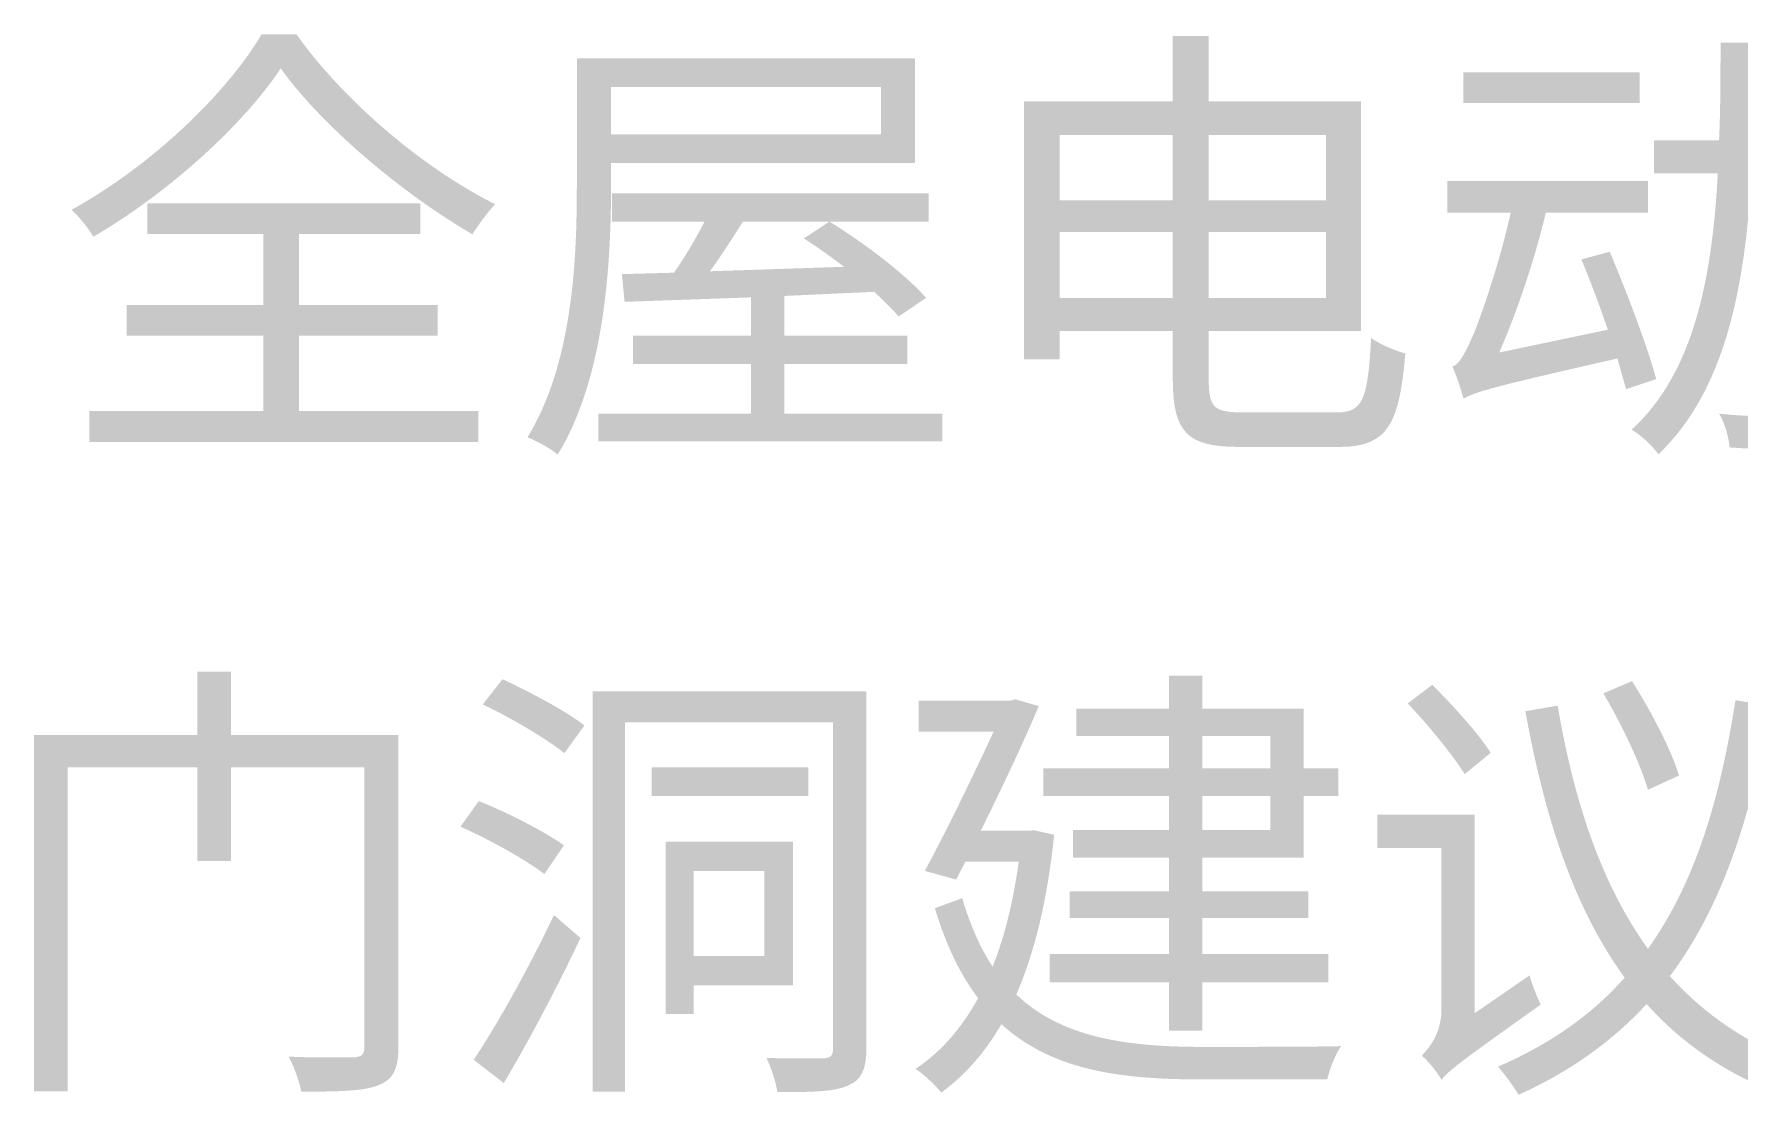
# Model space of a CAD drawing. Header units: millimetres. Extents: x -4600 to 229000, y -4300 to 19460.
# Drawn here: x 99417 to 100488, y 7770 to 8436 of the extents above; entities that cross this region are included whole.
import ezdxf

# ---------------------------------------------------------------- set-up
doc = ezdxf.new("R2010")
doc.units = ezdxf.units.MM
doc.header["$LTSCALE"] = 100
doc.layers.add('A-NOTE', color=7, linetype='Continuous', lineweight=18)

# ---------------------------------------------------------------- blocks, each defined once
blk = doc.blocks.new('A03_SHEET')
at = {"layer": 'A-NOTE'}
h = blk.add_hatch(color=256, dxfattribs=at)
edge = h.paths.add_edge_path()
edge.add_spline(control_points=[(19571.7, 8414.7), (19597.5, 8378.6), (19647.9, 8336.2), (19692.1, 8310.5)], knot_values=[0, 0, 0, 0, 1, 1, 1, 1], degree=3, periodic=0)
edge.add_spline(control_points=[(19692.1, 8310.5), (19696.1, 8316.8), (19701.2, 8323.9), (19706.4, 8329.4)], knot_values=[0, 0, 0, 0, 1, 1, 1, 1], degree=3, periodic=0)
edge.add_spline(control_points=[(19706.4, 8329.4), (19661.7, 8351.7), (19611.6, 8393.8), (19581.5, 8436.2)], knot_values=[0, 0, 0, 0, 1, 1, 1, 1], degree=3, periodic=0)
edge.add_line((19581.5, 8436.2), (19559.7, 8436.2))
edge.add_spline(control_points=[(19559.7, 8436.2), (19537.6, 8398.7), (19489.8, 8353.1), (19440.2, 8325.9)], knot_values=[0, 0, 0, 0, 1, 1, 1, 1], degree=3, periodic=0)
edge.add_spline(control_points=[(19440.2, 8325.9), (19445.1, 8321.6), (19451.1, 8313.9), (19454, 8309)], knot_values=[0, 0, 0, 0, 1, 1, 1, 1], degree=3, periodic=0)
edge.add_spline(control_points=[(19454, 8309), (19502.1, 8337.1), (19548.5, 8379.8), (19571.7, 8414.7)], knot_values=[0, 0, 0, 0, 1, 1, 1, 1], degree=3, periodic=0)
h = blk.add_hatch(color=256, dxfattribs=at)
edge = h.paths.add_edge_path()
edge.add_line((20038.7, 8394.1), (20038.7, 8232))
edge.add_line((20038.7, 8232), (20061.1, 8232))
edge.add_line((20061.1, 8232), (20061.1, 8249.7))
edge.add_line((20061.1, 8249.7), (20132.1, 8249.7))
edge.add_line((20132.1, 8249.7), (20132.1, 8219.4))
edge.add_spline(control_points=[(20132.1, 8219.4), (20132.1, 8185.8), (20141.6, 8177), (20173.7, 8177), (20180.8, 8177), (20229.2, 8177), (20237, 8177), (20267.6, 8177), (20274.5, 8192.1), (20278.2, 8235.7)], knot_values=[0, 0, 0, 0, 1, 1, 1, 2, 2, 2, 3, 3, 3, 3], degree=3, periodic=0)
edge.add_spline(control_points=[(20278.2, 8235.7), (20271.6, 8237.4), (20262.5, 8241.4), (20256.7, 8245.4)], knot_values=[0, 0, 0, 0, 1, 1, 1, 1], degree=3, periodic=0)
edge.add_spline(control_points=[(20256.7, 8245.4), (20254.7, 8208.2), (20251.9, 8198.7), (20235.8, 8198.7), (20225.5, 8198.7), (20183.7, 8198.7), (20175.1, 8198.7), (20157.9, 8198.7), (20154.7, 8202.2), (20154.7, 8218.8)], knot_values=[0, 0, 0, 0, 1, 1, 1, 2, 2, 2, 3, 3, 3, 3], degree=3, periodic=0)
edge.add_line((20154.7, 8218.8), (20154.7, 8249.7))
edge.add_line((20154.7, 8249.7), (20250.4, 8249.7))
edge.add_line((20250.4, 8249.7), (20250.4, 8394.1))
edge.add_line((20250.4, 8394.1), (20154.7, 8394.1))
edge.add_line((20154.7, 8394.1), (20154.7, 8435.1))
edge.add_line((20154.7, 8435.1), (20132.1, 8435.1))
edge.add_line((20132.1, 8435.1), (20132.1, 8394.1))
edge.add_line((20132.1, 8394.1), (20038.7, 8394.1))
h.paths.add_polyline_path([(20154.7, 8311.9), (20228.4, 8311.9), (20228.4, 8270.6), (20154.7, 8270.6), (20154.7, 8311.9)], flags=0)
h.paths.add_polyline_path([(20154.7, 8331.9), (20154.7, 8372.9), (20228.4, 8372.9), (20228.4, 8331.9), (20154.7, 8331.9)], flags=0)
h.paths.add_polyline_path([(20132.1, 8311.9), (20132.1, 8270.6), (20061.1, 8270.6), (20061.1, 8311.9), (20132.1, 8311.9)], flags=0)
h.paths.add_polyline_path([(20132.1, 8331.9), (20061.1, 8331.9), (20061.1, 8372.9), (20132.1, 8372.9), (20132.1, 8331.9)], flags=0)
h = blk.add_hatch(color=256, dxfattribs=at)
edge = h.paths.add_edge_path()
edge.add_spline(control_points=[(20476.2, 8430.8), (20476.2, 8410.4), (20476.2, 8389.8), (20475.3, 8369.5)], knot_values=[0, 0, 0, 0, 1, 1, 1, 1], degree=3, periodic=0)
edge.add_line((20475.3, 8369.5), (20434.4, 8369.5))
edge.add_line((20434.4, 8369.5), (20434.4, 8348.8))
edge.add_line((20434.4, 8348.8), (20474.5, 8348.8))
edge.add_spline(control_points=[(20474.5, 8348.8), (20471, 8283.5), (20459.6, 8223.6), (20420.3, 8187.8)], knot_values=[0, 0, 0, 0, 1, 1, 1, 1], degree=3, periodic=0)
edge.add_spline(control_points=[(20420.3, 8187.8), (20426.1, 8184.7), (20433.5, 8177.5), (20437.2, 8172.4)], knot_values=[0, 0, 0, 0, 1, 1, 1, 1], degree=3, periodic=0)
edge.add_spline(control_points=[(20437.2, 8172.4), (20479.3, 8212.5), (20491.7, 8277.8), (20495.7, 8348.8)], knot_values=[0, 0, 0, 0, 1, 1, 1, 1], degree=3, periodic=0)
edge.add_line((20495.7, 8348.8), (20538.4, 8348.8))
edge.add_spline(control_points=[(20538.4, 8348.8), (20535.2, 8247.1), (20531.5, 8209), (20523.8, 8200.4)], knot_values=[0, 0, 0, 0, 1, 1, 1, 1], degree=3, periodic=0)
edge.add_spline(control_points=[(20523.8, 8200.4), (20520.9, 8197), (20517.7, 8196.1), (20512.6, 8196.1), (20506.6, 8196.1), (20491.4, 8196.1), (20475.3, 8197.9)], knot_values=[0, 0, 0, 0, 1, 1, 1, 2, 2, 2, 2], degree=3, periodic=0)
edge.add_spline(control_points=[(20475.3, 8197.9), (20479.1, 8191.6), (20481.4, 8182.7), (20481.9, 8176.7)], knot_values=[0, 0, 0, 0, 1, 1, 1, 1], degree=3, periodic=0)
edge.add_spline(control_points=[(20481.9, 8176.7), (20497.1, 8175.5), (20512.9, 8175.5), (20521.7, 8176.4), (20530.9, 8177.2), (20536.6, 8179.8), (20542.4, 8187.3)], knot_values=[0, 0, 0, 0, 1, 1, 1, 2, 2, 2, 2], degree=3, periodic=0)
edge.add_spline(control_points=[(20542.4, 8187.3), (20552.4, 8199.9), (20555.8, 8240.6), (20559.8, 8358.6)], knot_values=[0, 0, 0, 0, 1, 1, 1, 1], degree=3, periodic=0)
edge.add_spline(control_points=[(20559.8, 8358.6), (20559.8, 8361.7), (20559.8, 8369.5), (20559.8, 8369.5)], knot_values=[0, 0, 0, 0, 1, 1, 1, 1], degree=3, periodic=0)
edge.add_line((20559.8, 8369.5), (20496.5, 8369.5))
edge.add_spline(control_points=[(20496.5, 8369.5), (20497.1, 8389.8), (20497.4, 8410.4), (20497.4, 8430.8)], knot_values=[0, 0, 0, 0, 1, 1, 1, 1], degree=3, periodic=0)
edge.add_line((20497.4, 8430.8), (20476.2, 8430.8))
h = blk.add_hatch(color=256, dxfattribs=at)
edge = h.paths.add_edge_path()
edge.add_line((19757.7, 8421), (19757.7, 8341.1))
edge.add_spline(control_points=[(19757.7, 8341.1), (19757.7, 8294.4), (19755.1, 8229.4), (19726.7, 8183)], knot_values=[0, 0, 0, 0, 1, 1, 1, 1], degree=3, periodic=0)
edge.add_spline(control_points=[(19726.7, 8183), (19732.2, 8181), (19741.6, 8175.8), (19745.6, 8172.1)], knot_values=[0, 0, 0, 0, 1, 1, 1, 1], degree=3, periodic=0)
edge.add_spline(control_points=[(19745.6, 8172.1), (19775.1, 8219.9), (19779.2, 8291.5), (19779.2, 8341.1)], knot_values=[0, 0, 0, 0, 1, 1, 1, 1], degree=3, periodic=0)
edge.add_line((19779.2, 8341.1), (19779.2, 8355.2))
edge.add_line((19779.2, 8355.2), (19970.2, 8355.2))
edge.add_line((19970.2, 8355.2), (19970.2, 8421))
edge.add_line((19970.2, 8421), (19757.7, 8421))
edge = h.paths.add_edge_path(flags=0)
edge.add_spline(control_points=[(19900.3, 8307.9), (19908.6, 8302.7), (19917.2, 8296.4), (19925.6, 8290.1)], knot_values=[0, 0, 0, 0, 1, 1, 1, 1], degree=3, periodic=0)
edge.add_line((19925.6, 8290.1), (19841.3, 8287.3))
edge.add_spline(control_points=[(19841.3, 8287.3), (19848.2, 8296.7), (19855.4, 8307.9), (19862, 8318.5)], knot_values=[0, 0, 0, 0, 1, 1, 1, 1], degree=3, periodic=0)
edge.add_line((19862, 8318.5), (19978.8, 8318.5))
edge.add_line((19978.8, 8318.5), (19978.8, 8336.2))
edge.add_line((19978.8, 8336.2), (19779.7, 8336.2))
edge.add_line((19779.7, 8336.2), (19779.7, 8318.5))
edge.add_line((19779.7, 8318.5), (19837.9, 8318.5))
edge.add_spline(control_points=[(19837.9, 8318.5), (19832.4, 8307.6), (19825.3, 8295.8), (19818.7, 8286.4)], knot_values=[0, 0, 0, 0, 1, 1, 1, 1], degree=3, periodic=0)
edge.add_line((19818.7, 8286.4), (19786, 8285.5))
edge.add_line((19786, 8285.5), (19787.7, 8268.1))
edge.add_line((19787.7, 8268.1), (19867.1, 8270.9))
edge.add_line((19867.1, 8270.9), (19867.1, 8246.9))
edge.add_line((19867.1, 8246.9), (19792.9, 8246.9))
edge.add_line((19792.9, 8246.9), (19792.9, 8229.1))
edge.add_line((19792.9, 8229.1), (19867.1, 8229.1))
edge.add_line((19867.1, 8229.1), (19867.1, 8197.9))
edge.add_line((19867.1, 8197.9), (19771.1, 8197.9))
edge.add_line((19771.1, 8197.9), (19771.1, 8180.4))
edge.add_line((19771.1, 8180.4), (19987.4, 8180.4))
edge.add_line((19987.4, 8180.4), (19987.4, 8197.9))
edge.add_line((19987.4, 8197.9), (19888, 8197.9))
edge.add_line((19888, 8197.9), (19888, 8229.1))
edge.add_line((19888, 8229.1), (19965.4, 8229.1))
edge.add_line((19965.4, 8229.1), (19965.4, 8246.9))
edge.add_line((19965.4, 8246.9), (19888, 8246.9))
edge.add_line((19888, 8246.9), (19888, 8271.8))
edge.add_line((19888, 8271.8), (19944.5, 8274.4))
edge.add_spline(control_points=[(19944.5, 8274.4), (19950.5, 8268.9), (19955.9, 8263.5), (19959.9, 8258.9)], knot_values=[0, 0, 0, 0, 1, 1, 1, 1], degree=3, periodic=0)
edge.add_line((19959.9, 8258.9), (19977.1, 8270.6))
edge.add_spline(control_points=[(19977.1, 8270.6), (19964.5, 8285.2), (19937.9, 8305.3), (19916.4, 8318.5)], knot_values=[0, 0, 0, 0, 1, 1, 1, 1], degree=3, periodic=0)
edge.add_line((19916.4, 8318.5), (19900.3, 8307.9))
h.paths.add_polyline_path([(19779.2, 8403), (19948.8, 8403), (19948.8, 8373.2), (19779.2, 8373.2), (19779.2, 8403)], flags=0)
for points in [[(20314.6, 8412.2), (20314.6, 8393), (20425.5, 8393), (20425.5, 8412.2), (20314.6, 8412.2)], [(19451.4, 8199.6), (19451.4, 8180.1), (19695.8, 8180.1), (19695.8, 8199.6), (19583.2, 8199.6), (19583.2, 8246.9), (19670.3, 8246.9), (19670.3, 8266.1), (19583.2, 8266.1), (19583.2, 8310.7), (19659.4, 8310.7), (19659.4, 8329.9), (19487.8, 8329.9), (19487.8, 8310.7), (19560.8, 8310.7), (19560.8, 8266.1), (19474.9, 8266.1), (19474.9, 8246.9), (19560.8, 8246.9), (19560.8, 8199.6), (19451.4, 8199.6)]]:
    blk.add_hatch(color=256, dxfattribs=at).paths.add_polyline_path(points)
h = blk.add_hatch(color=256, dxfattribs=at)
edge = h.paths.add_edge_path()
edge.add_line((20314.6, 8207.6), (20314.9, 8207.9))
edge.add_line((20314.9, 8207.9), (20314.9, 8207.3))
edge.add_spline(control_points=[(20314.9, 8207.3), (20321.5, 8211.3), (20331.8, 8214.5), (20411.4, 8232.5)], knot_values=[0, 0, 0, 0, 1, 1, 1, 1], degree=3, periodic=0)
edge.add_line((20411.4, 8232.5), (20416.9, 8213.3))
edge.add_line((20416.9, 8213.3), (20435.8, 8219.6))
edge.add_spline(control_points=[(20435.8, 8219.6), (20430.4, 8239.7), (20417.5, 8273.8), (20406.6, 8299.6)], knot_values=[0, 0, 0, 0, 1, 1, 1, 1], degree=3, periodic=0)
edge.add_line((20406.6, 8299.6), (20388.8, 8294.7))
edge.add_spline(control_points=[(20388.8, 8294.7), (20394.5, 8281.2), (20400.3, 8265.5), (20405.4, 8250.6)], knot_values=[0, 0, 0, 0, 1, 1, 1, 1], degree=3, periodic=0)
edge.add_line((20405.4, 8250.6), (20337.2, 8236.3))
edge.add_spline(control_points=[(20337.2, 8236.3), (20348.4, 8262), (20359.3, 8294.1), (20366.5, 8324.2)], knot_values=[0, 0, 0, 0, 1, 1, 1, 1], degree=3, periodic=0)
edge.add_line((20366.5, 8324.2), (20430.6, 8324.2))
edge.add_line((20430.6, 8324.2), (20430.6, 8344))
edge.add_line((20430.6, 8344), (20304.6, 8344))
edge.add_line((20304.6, 8344), (20304.6, 8324.2))
edge.add_line((20304.6, 8324.2), (20344.4, 8324.2))
edge.add_spline(control_points=[(20344.4, 8324.2), (20337, 8290.7), (20324.9, 8256.9), (20320.9, 8247.4)], knot_values=[0, 0, 0, 0, 1, 1, 1, 1], degree=3, periodic=0)
edge.add_spline(control_points=[(20320.9, 8247.4), (20316, 8236.5), (20312.3, 8228.8), (20307.7, 8227.4)], knot_values=[0, 0, 0, 0, 1, 1, 1, 1], degree=3, periodic=0)
edge.add_spline(control_points=[(20307.7, 8227.4), (20310.3, 8222.2), (20313.5, 8211.9), (20314.6, 8207.6)], knot_values=[0, 0, 0, 0, 1, 1, 1, 1], degree=3, periodic=0)
h = blk.add_hatch(color=256, dxfattribs=at)
edge = h.paths.add_edge_path()
edge.add_line((19519.3, 8035.9), (19519.3, 7996.1))
edge.add_line((19519.3, 7996.1), (19416.7, 7996.1))
edge.add_line((19416.7, 7996.1), (19416.7, 7772.4))
edge.add_line((19416.7, 7772.4), (19437.9, 7772.4))
edge.add_line((19437.9, 7772.4), (19437.9, 7975.8))
edge.add_line((19437.9, 7975.8), (19519.3, 7975.8))
edge.add_line((19519.3, 7975.8), (19519.3, 7917))
edge.add_line((19519.3, 7917), (19540.5, 7917))
edge.add_line((19540.5, 7917), (19540.5, 7975.8))
edge.add_line((19540.5, 7975.8), (19624.2, 7975.8))
edge.add_line((19624.2, 7975.8), (19624.2, 7800.2))
edge.add_spline(control_points=[(19624.2, 7800.2), (19624.2, 7795.3), (19622.4, 7793.9), (19617.3, 7793.6)], knot_values=[0, 0, 0, 0, 1, 1, 1, 1], degree=3, periodic=0)
edge.add_spline(control_points=[(19617.3, 7793.6), (19612.1, 7793.6), (19594.4, 7793.3), (19576.6, 7794.1)], knot_values=[0, 0, 0, 0, 1, 1, 1, 1], degree=3, periodic=0)
edge.add_spline(control_points=[(19576.6, 7794.1), (19580, 7788.1), (19583.5, 7778.1), (19584.6, 7772.1)], knot_values=[0, 0, 0, 0, 1, 1, 1, 1], degree=3, periodic=0)
edge.add_spline(control_points=[(19584.6, 7772.1), (19608.1, 7772.1), (19623.9, 7772.4), (19633, 7776.1)], knot_values=[0, 0, 0, 0, 1, 1, 1, 1], degree=3, periodic=0)
edge.add_spline(control_points=[(19633, 7776.1), (19642.2, 7779.5), (19645.6, 7786.1), (19645.6, 7799.9)], knot_values=[0, 0, 0, 0, 1, 1, 1, 1], degree=3, periodic=0)
edge.add_line((19645.6, 7799.9), (19645.6, 7996.1))
edge.add_line((19645.6, 7996.1), (19540.5, 7996.1))
edge.add_line((19540.5, 7996.1), (19540.5, 8035.9))
edge.add_line((19540.5, 8035.9), (19519.3, 8035.9))
h = blk.add_hatch(color=256, dxfattribs=at)
edge = h.paths.add_edge_path()
edge.add_spline(control_points=[(19698.6, 8015.3), (19716.1, 8007), (19738.5, 7993.8), (19749.9, 7984.7)], knot_values=[0, 0, 0, 0, 1, 1, 1, 1], degree=3, periodic=0)
edge.add_line((19749.9, 7984.7), (19762.5, 8002.1))
edge.add_spline(control_points=[(19762.5, 8002.1), (19751.1, 8011), (19727.9, 8023.3), (19711, 8031.1)], knot_values=[0, 0, 0, 0, 1, 1, 1, 1], degree=3, periodic=0)
edge.add_line((19711, 8031.1), (19698.6, 8015.3))
h = blk.add_hatch(color=256, dxfattribs=at)
edge = h.paths.add_edge_path()
edge.add_line((19999.8, 7893.6), (19982.6, 7887.3))
edge.add_spline(control_points=[(19982.6, 7887.3), (19989.7, 7863.8), (19998.9, 7845.1), (20009.8, 7830.8)], knot_values=[0, 0, 0, 0, 1, 1, 1, 1], degree=3, periodic=0)
edge.add_spline(control_points=[(20009.8, 7830.8), (19999.2, 7811.6), (19986.3, 7797), (19970.5, 7786.4)], knot_values=[0, 0, 0, 0, 1, 1, 1, 1], degree=3, periodic=0)
edge.add_spline(control_points=[(19970.5, 7786.4), (19975.1, 7783.5), (19983.4, 7775.8), (19986.6, 7771.5)], knot_values=[0, 0, 0, 0, 1, 1, 1, 1], degree=3, periodic=0)
edge.add_spline(control_points=[(19986.6, 7771.5), (20001.2, 7782.1), (20013.8, 7796.1), (20024.4, 7814.5)], knot_values=[0, 0, 0, 0, 1, 1, 1, 1], degree=3, periodic=0)
edge.add_spline(control_points=[(20024.4, 7814.5), (20054.8, 7786.7), (20096, 7779.8), (20148.4, 7779.8)], knot_values=[0, 0, 0, 0, 1, 1, 1, 1], degree=3, periodic=0)
edge.add_line((20148.4, 7779.8), (20229.2, 7779.8))
edge.add_spline(control_points=[(20229.2, 7779.8), (20230.4, 7785.8), (20234.4, 7795.9), (20237.8, 7800.7)], knot_values=[0, 0, 0, 0, 1, 1, 1, 1], degree=3, periodic=0)
edge.add_spline(control_points=[(20237.8, 7800.7), (20222.6, 7800.2), (20160.8, 7800.2), (20148.7, 7800.2), (20101.2, 7800.4), (20061.6, 7806.5), (20033.8, 7833.1)], knot_values=[0, 0, 0, 0, 1, 1, 1, 2, 2, 2, 2], degree=3, periodic=0)
edge.add_spline(control_points=[(20033.8, 7833.1), (20045.3, 7859.5), (20053.3, 7892.4), (20057.6, 7933.4)], knot_values=[0, 0, 0, 0, 1, 1, 1, 1], degree=3, periodic=0)
edge.add_line((20057.6, 7933.4), (20045, 7936.2))
edge.add_line((20045, 7936.2), (20041.3, 7936))
edge.add_line((20041.3, 7936), (20011.5, 7936))
edge.add_spline(control_points=[(20011.5, 7936), (20025, 7963.2), (20038.7, 7992.4), (20047.9, 8014.2)], knot_values=[0, 0, 0, 0, 1, 1, 1, 1], degree=3, periodic=0)
edge.add_line((20047.9, 8014.2), (20033.3, 8018.5))
edge.add_line((20033.3, 8018.5), (20029.8, 8017.6))
edge.add_line((20029.8, 8017.6), (19972.5, 8017.6))
edge.add_line((19972.5, 8017.6), (19972.5, 7998.1))
edge.add_line((19972.5, 7998.1), (20019.5, 7998.1))
edge.add_spline(control_points=[(20019.5, 7998.1), (20007.8, 7972.9), (19990.9, 7937.7), (19976.3, 7910.7)], knot_values=[0, 0, 0, 0, 1, 1, 1, 1], degree=3, periodic=0)
edge.add_line((19976.3, 7910.7), (19996, 7905.3))
edge.add_line((19996, 7905.3), (20001.8, 7916.5))
edge.add_line((20001.8, 7916.5), (20035.3, 7916.5))
edge.add_spline(control_points=[(20035.3, 7916.5), (20031.8, 7891), (20026.4, 7869.2), (20018.9, 7850.6)], knot_values=[0, 0, 0, 0, 1, 1, 1, 1], degree=3, periodic=0)
edge.add_spline(control_points=[(20018.9, 7850.6), (20011.2, 7862.3), (20004.9, 7876.4), (19999.8, 7893.6)], knot_values=[0, 0, 0, 0, 1, 1, 1, 1], degree=3, periodic=0)
h.paths.add_polyline_path([(20071.4, 8012.7), (20071.4, 7995.5), (20129.8, 7995.5), (20129.8, 7975.2), (20050.8, 7975.2), (20050.8, 7957.7), (20129.8, 7957.7), (20129.8, 7936.5), (20069.4, 7936.5), (20069.4, 7919.1), (20129.8, 7919.1), (20129.8, 7897.9), (20067.4, 7897.9), (20067.4, 7881.2), (20129.8, 7881.2), (20129.8, 7858.6), (20054.8, 7858.6), (20054.8, 7840.8), (20129.8, 7840.8), (20129.8, 7810.5), (20150.7, 7810.5), (20150.7, 7840.8), (20229.8, 7840.8), (20229.8, 7858.6), (20150.7, 7858.6), (20150.7, 7881.2), (20217.2, 7881.2), (20217.2, 7897.9), (20150.7, 7897.9), (20150.7, 7919.1), (20214.3, 7919.1), (20214.3, 7957.7), (20236.1, 7957.7), (20236.1, 7975.2), (20214.3, 7975.2), (20214.3, 8012.7), (20150.7, 8012.7), (20150.7, 8033.4), (20129.8, 8033.4), (20129.8, 8012.7), (20071.4, 8012.7)], flags=0)
h.paths.add_polyline_path([(20150.7, 7957.7), (20193.4, 7957.7), (20193.4, 7936.5), (20150.7, 7936.5), (20150.7, 7957.7)], flags=0)
h.paths.add_polyline_path([(20150.7, 7975.2), (20150.7, 7995.5), (20193.4, 7995.5), (20193.4, 7975.2), (20150.7, 7975.2)], flags=0)
h = blk.add_hatch(color=256, dxfattribs=at)
edge = h.paths.add_edge_path()
edge.add_spline(control_points=[(20279.7, 8015.9), (20292.6, 8002.4), (20308, 7983.5), (20315.5, 7971.5)], knot_values=[0, 0, 0, 0, 1, 1, 1, 1], degree=3, periodic=0)
edge.add_line((20315.5, 7971.5), (20331.8, 7984.9))
edge.add_spline(control_points=[(20331.8, 7984.9), (20324.4, 7996.7), (20308.3, 8014.5), (20295.1, 8027.6)], knot_values=[0, 0, 0, 0, 1, 1, 1, 1], degree=3, periodic=0)
edge.add_line((20295.1, 8027.6), (20279.7, 8015.9))
h = blk.add_hatch(color=256, dxfattribs=at)
edge = h.paths.add_edge_path()
edge.add_spline(control_points=[(20485.6, 8017.9), (20476.2, 7958.3), (20461.3, 7904.7), (20430.6, 7861.8)], knot_values=[0, 0, 0, 0, 1, 1, 1, 1], degree=3, periodic=0)
edge.add_spline(control_points=[(20430.6, 7861.8), (20401.7, 7901.9), (20384.2, 7953.7), (20373.9, 8014.5)], knot_values=[0, 0, 0, 0, 1, 1, 1, 1], degree=3, periodic=0)
edge.add_line((20373.9, 8014.5), (20353.6, 8011))
edge.add_spline(control_points=[(20353.6, 8011), (20365.9, 7943.1), (20384.5, 7886.7), (20416, 7843.7)], knot_values=[0, 0, 0, 0, 1, 1, 1, 1], degree=3, periodic=0)
edge.add_spline(control_points=[(20416, 7843.7), (20396, 7821.1), (20369.9, 7802.2), (20336.4, 7787.8)], knot_values=[0, 0, 0, 0, 1, 1, 1, 1], degree=3, periodic=0)
edge.add_spline(control_points=[(20336.4, 7787.8), (20340.4, 7783.3), (20346.4, 7775.2), (20349.3, 7770.1)], knot_values=[0, 0, 0, 0, 1, 1, 1, 1], degree=3, periodic=0)
edge.add_spline(control_points=[(20349.3, 7770.1), (20382.5, 7785), (20408.9, 7804.5), (20429.8, 7827.1)], knot_values=[0, 0, 0, 0, 1, 1, 1, 1], degree=3, periodic=0)
edge.add_spline(control_points=[(20429.8, 7827.1), (20451.3, 7803), (20478.2, 7784.4), (20511.4, 7771.2)], knot_values=[0, 0, 0, 0, 1, 1, 1, 1], degree=3, periodic=0)
edge.add_spline(control_points=[(20511.4, 7771.2), (20514.9, 7777), (20521.7, 7785.5), (20526.9, 7789.8)], knot_values=[0, 0, 0, 0, 1, 1, 1, 1], degree=3, periodic=0)
edge.add_spline(control_points=[(20526.9, 7789.8), (20493.1, 7801.9), (20466.2, 7820.5), (20444.4, 7844.6)], knot_values=[0, 0, 0, 0, 1, 1, 1, 1], degree=3, periodic=0)
edge.add_spline(control_points=[(20444.4, 7844.6), (20479.1, 7891), (20496.2, 7949.1), (20507.7, 8014.5)], knot_values=[0, 0, 0, 0, 1, 1, 1, 1], degree=3, periodic=0)
edge.add_line((20507.7, 8014.5), (20485.6, 8017.9))
edge = h.paths.add_edge_path(flags=0)
edge.add_spline(control_points=[(20402.6, 8022.2), (20414, 8003), (20426.1, 7977.5), (20430.6, 7961.7)], knot_values=[0, 0, 0, 0, 1, 1, 1, 1], degree=3, periodic=0)
edge.add_line((20430.6, 7961.7), (20450.1, 7970.6))
edge.add_spline(control_points=[(20450.1, 7970.6), (20445.5, 7986.4), (20432.6, 8011), (20420.6, 8029.9)], knot_values=[0, 0, 0, 0, 1, 1, 1, 1], degree=3, periodic=0)
edge.add_line((20420.6, 8029.9), (20402.6, 8022.2))
h = blk.add_hatch(color=256, dxfattribs=at)
edge = h.paths.add_edge_path()
edge.add_line((19767.7, 8023.6), (19767.7, 7772.1))
edge.add_line((19767.7, 7772.1), (19788, 7772.1))
edge.add_line((19788, 7772.1), (19788, 8004.1))
edge.add_line((19788, 8004.1), (19918.7, 8004.1))
edge.add_line((19918.7, 8004.1), (19918.7, 7799.6))
edge.add_spline(control_points=[(19918.7, 7799.6), (19918.7, 7794.7), (19917.2, 7793.3), (19912.7, 7793)], knot_values=[0, 0, 0, 0, 1, 1, 1, 1], degree=3, periodic=0)
edge.add_spline(control_points=[(19912.7, 7793), (19908.1, 7793), (19893.2, 7792.7), (19876.8, 7793.3)], knot_values=[0, 0, 0, 0, 1, 1, 1, 1], degree=3, periodic=0)
edge.add_spline(control_points=[(19876.8, 7793.3), (19879.7, 7787.6), (19882.9, 7777.5), (19883.7, 7771.8)], knot_values=[0, 0, 0, 0, 1, 1, 1, 1], degree=3, periodic=0)
edge.add_spline(control_points=[(19883.7, 7771.8), (19906.4, 7771.8), (19920.1, 7772.1), (19928.4, 7776.1)], knot_values=[0, 0, 0, 0, 1, 1, 1, 1], degree=3, periodic=0)
edge.add_spline(control_points=[(19928.4, 7776.1), (19936.7, 7779.5), (19939.6, 7786.4), (19939.6, 7799.3)], knot_values=[0, 0, 0, 0, 1, 1, 1, 1], degree=3, periodic=0)
edge.add_line((19939.6, 7799.3), (19939.6, 8023.6))
edge.add_line((19939.6, 8023.6), (19767.7, 8023.6))
h.paths.add_polyline_path([(19813.5, 7929.1), (19813.5, 7820.8), (19831, 7820.8), (19831, 7838.8), (19893.5, 7838.8), (19893.5, 7929.1), (19813.5, 7929.1)], flags=0)
h.paths.add_polyline_path([(19831, 7910.7), (19875.4, 7910.7), (19875.4, 7857.2), (19831, 7857.2), (19831, 7910.7)], flags=0)
h.paths.add_polyline_path([(19804.7, 7975.8), (19804.7, 7957.7), (19903.2, 7957.7), (19903.2, 7975.8), (19804.7, 7975.8)], flags=0)
h = blk.add_hatch(color=256, dxfattribs=at)
edge = h.paths.add_edge_path()
edge.add_spline(control_points=[(19684.6, 7938.5), (19702.7, 7930.5), (19725.9, 7917.6), (19737.3, 7908.7)], knot_values=[0, 0, 0, 0, 1, 1, 1, 1], degree=3, periodic=0)
edge.add_line((19737.3, 7908.7), (19749.6, 7926.8))
edge.add_spline(control_points=[(19749.6, 7926.8), (19737.6, 7935.4), (19714.1, 7947.4), (19696.1, 7954.6)], knot_values=[0, 0, 0, 0, 1, 1, 1, 1], degree=3, periodic=0)
edge.add_line((19696.1, 7954.6), (19684.6, 7938.5))
h = blk.add_hatch(color=256, dxfattribs=at)
edge = h.paths.add_edge_path()
edge.add_line((20260.5, 7946), (20260.5, 7925.1))
edge.add_line((20260.5, 7925.1), (20300.9, 7925.1))
edge.add_line((20300.9, 7925.1), (20300.9, 7823.9))
edge.add_spline(control_points=[(20300.9, 7823.9), (20300.9, 7809), (20293.1, 7799.3), (20288.5, 7794.7)], knot_values=[0, 0, 0, 0, 1, 1, 1, 1], degree=3, periodic=0)
edge.add_spline(control_points=[(20288.5, 7794.7), (20292.3, 7791.6), (20298.6, 7784.1), (20300.9, 7779.5)], knot_values=[0, 0, 0, 0, 1, 1, 1, 1], degree=3, periodic=0)
edge.add_spline(control_points=[(20300.9, 7779.5), (20305.4, 7785.3), (20312.9, 7791), (20363.3, 7826.8)], knot_values=[0, 0, 0, 0, 1, 1, 1, 1], degree=3, periodic=0)
edge.add_spline(control_points=[(20363.3, 7826.8), (20361, 7831.1), (20357.9, 7839.4), (20356.2, 7845.1)], knot_values=[0, 0, 0, 0, 1, 1, 1, 1], degree=3, periodic=0)
edge.add_line((20356.2, 7845.1), (20321.8, 7821.4))
edge.add_line((20321.8, 7821.4), (20321.8, 7946))
edge.add_line((20321.8, 7946), (20260.5, 7946))
h = blk.add_hatch(color=256, dxfattribs=at)
edge = h.paths.add_edge_path()
edge.add_line((19692.9, 7792.1), (19711.8, 7777.5))
edge.add_spline(control_points=[(19711.8, 7777.5), (19727.6, 7803.9), (19745.9, 7838.8), (19760, 7868.6)], knot_values=[0, 0, 0, 0, 1, 1, 1, 1], degree=3, periodic=0)
edge.add_line((19760, 7868.6), (19743.3, 7883))
edge.add_spline(control_points=[(19743.3, 7883), (19728.2, 7850.9), (19707.5, 7813.9), (19692.9, 7792.1)], knot_values=[0, 0, 0, 0, 1, 1, 1, 1], degree=3, periodic=0)

msp = doc.modelspace()

# ---------------------------------------------------------------- block references
msp.add_blockref('A03_SHEET', (80000, 0))

doc.saveas('drawing.dxf')
